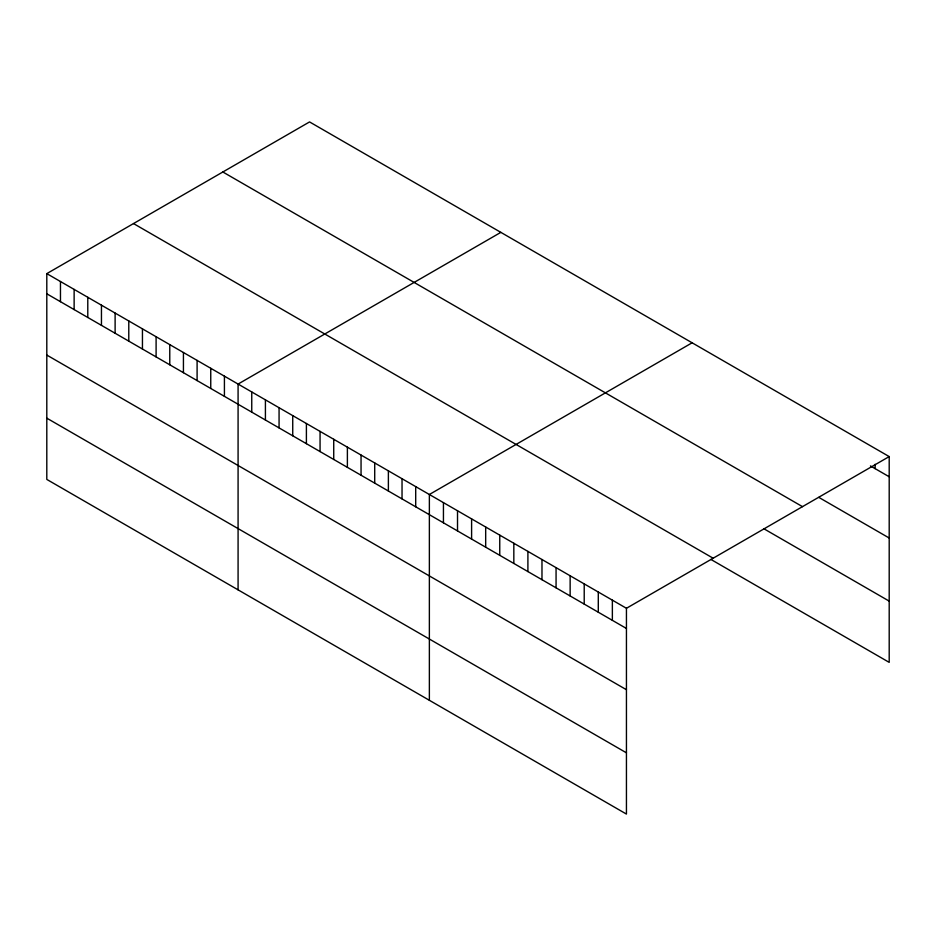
<?xml version="1.0" encoding="UTF-8"?>
<svg xmlns="http://www.w3.org/2000/svg" width="936" height="936" viewBox="0 0 936 936"><rect width="100%" height="100%" fill="white"/><g stroke="black" fill="none" stroke-linecap="round" stroke-linejoin="round"><path stroke-width="1.4" d="M46.8 273.628L626.441 608.283L626.441 814.074L46.8 479.419L46.8 273.628L309.559 121.926L889.2 456.581L889.2 662.372L710.892 559.424M500.842 232.362L238.083 384.064L238.083 589.855M692.125 342.798L429.367 494.5L429.367 700.292M626.441 608.283L889.2 456.581M870.433 465.929L889.2 476.763M818.813 497.379L889.2 538.013M222.85 171.99L802.491 506.645M763.682 528.653L889.2 601.123M133.509 223.564L713.15 558.219M46.8 293.799L626.441 628.465M46.8 355.06L626.441 689.715M46.8 418.158L626.441 752.825M875.125 464.315L875.125 468.632M612.366 600.152L612.366 620.334M598.291 592.032L598.291 612.202M584.216 583.9L584.216 604.083M570.141 575.78L570.141 595.951M556.066 567.649L556.066 587.82M541.979 559.517L541.979 579.7M527.904 551.398L527.904 571.568M513.829 543.266L513.829 563.437M499.754 535.135L499.754 555.317M485.679 527.015L485.679 547.186M471.604 518.883L471.604 539.054M457.517 510.752L457.517 530.934M443.442 502.632L443.442 522.803M415.701 486.615L415.701 506.785M402.035 478.729L402.035 498.9M388.381 470.831L388.381 491.014M374.716 462.946L374.716 483.128M361.05 455.06L361.05 475.231M347.385 447.174L347.385 467.345M333.731 439.288L333.731 459.459M320.065 431.391L320.065 451.573M306.4 423.505L306.4 443.687M292.734 415.619L292.734 435.79M279.068 407.733L279.068 427.904M265.414 399.836L265.414 420.018M251.749 391.95L251.749 412.132M224.418 376.178L224.418 396.349M210.752 368.293L210.752 388.463M197.098 360.395L197.098 380.578M183.433 352.509L183.433 372.692M169.767 344.623L169.767 364.794M156.101 336.738L156.101 356.909M142.447 328.852L142.447 349.023M128.782 320.954L128.782 341.137M115.116 313.069L115.116 333.251M101.451 305.183L101.451 325.354M87.785 297.297L87.785 317.468M74.131 289.399L74.131 309.582M60.466 281.514L60.466 301.696"/></g></svg>
